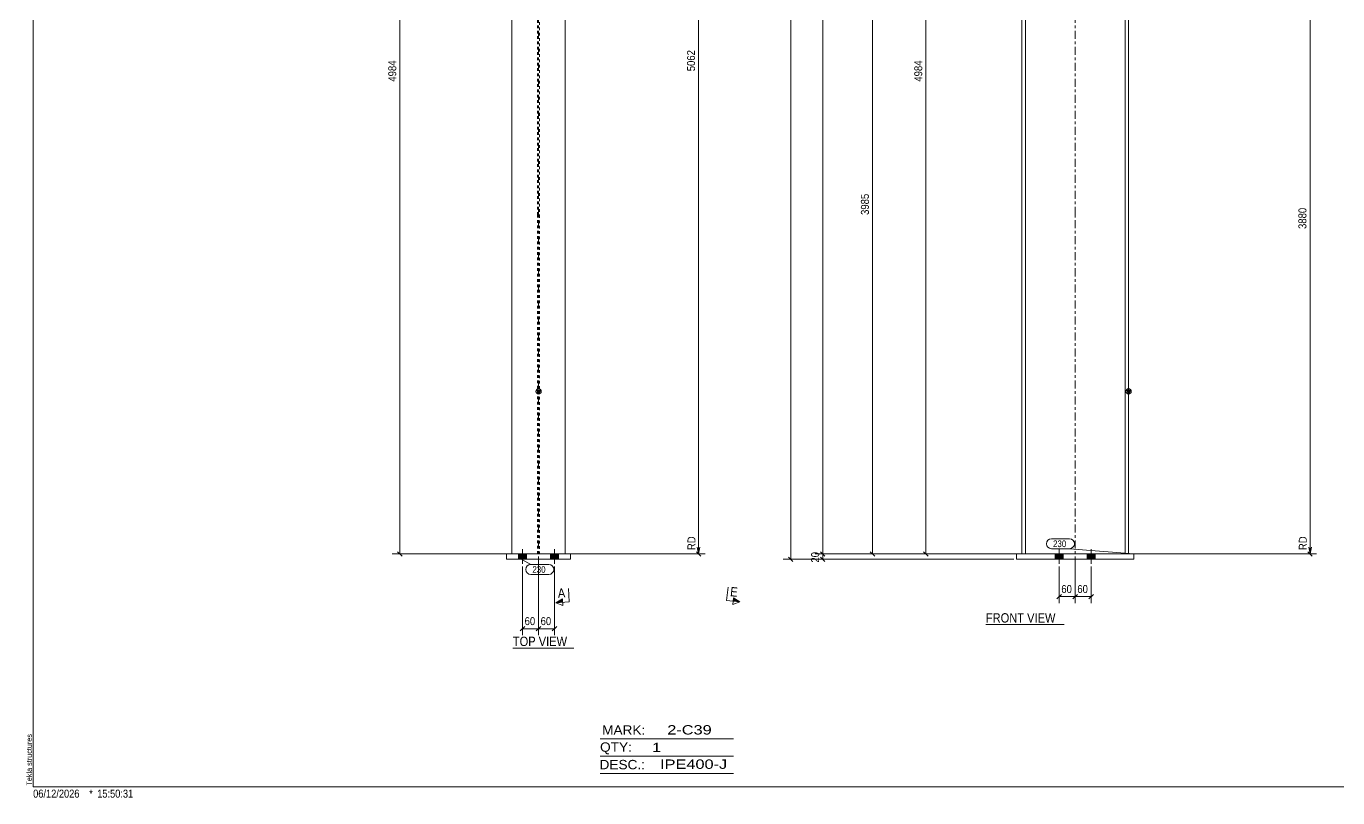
# Model space of a CAD drawing. Header units: millimetres. Extents: x 2 to 825, y 1 to 579.
# Drawn here: x 2.4 to 494, y 1 to 290 of the extents above; entities that cross this region are included whole.
import ezdxf

# ---------------------------------------------------------------- set-up
doc = ezdxf.new("R2010")
doc.units = ezdxf.units.MM
for name, pattern in [('XKITLINE00', [0]), ('XKITLINE01', [4, 1, -1, 1, -1]), ('XKITLINE03', [6, 3, -1, 1, -1])]:
    doc.linetypes.add(name, pattern=pattern)
for name, color, linetype, lineweight in [('Bolt', 3, 'Continuous', 0), ('Dimensions', 7, 'Continuous', 0), ('DrawingSheet', 5, 'Continuous', 0), ('OtherObjectType', 7, 'Continuous', 0), ('Part', 2, 'Continuous', 0), ('PartMark', 7, 'Continuous', 0), ('Section', 6, 'Continuous', 0)]:
    doc.layers.add(name, color=color, linetype=linetype, lineweight=lineweight)
doc.styles.add('ARIAL', font='ARIAL.TTF')
doc.styles.add('ARIAL_NARROW', font='ARIALN.TTF')

# ---------------------------------------------------------------- blocks, each defined once
blk = doc.blocks.new('*A13')
at = {"layer": 'Bolt'}
for points in [[(391.13, 92.29), (391.13, 90.29), (388.13, 90.29), (388.13, 92.29)], [(391.13, 92.29), (391.13, 90.29), (388.13, 90.29), (388.13, 92.29)], [(403.13, 92.29), (403.13, 90.29), (400.13, 90.29), (400.13, 92.29)], [(403.13, 92.29), (403.13, 90.29), (400.13, 90.29), (400.13, 92.29)]]:
    blk.add_hatch(color=3, dxfattribs=at).paths.add_polyline_path(points, flags=17)
at = {"layer": 'Bolt', "color": 3, "linetype": 'XKITLINE00', "lineweight": 0}
for p, q in [((389.63, 94.04), (389.63, 88.54)), ((389.63, 94.04), (389.63, 88.54)), ((401.63, 94.04), (401.63, 88.54)), ((401.63, 94.04), (401.63, 88.54)), ((388.13, 92.29), (388.13, 90.29)), ((388.13, 92.29), (388.13, 90.29)), ((391.13, 92.29), (391.13, 90.29)), ((391.13, 92.29), (391.13, 90.29)), ((400.13, 92.29), (400.13, 90.29)), ((400.13, 92.29), (400.13, 90.29)), ((403.13, 92.29), (403.13, 90.29)), ((403.13, 92.29), (403.13, 90.29))]:
    blk.add_line(p, q, dxfattribs=at)
blk = doc.blocks.new('*A20')
at = {"layer": 'Part'}
blk.add_hatch(color=2, dxfattribs=at).paths.add_polyline_path([(414.83, 153.69), (416.43, 153.69), (415.63, 152.29)], flags=17)
at = {"layer": 'Part', "color": 7, "linetype": 'XKITLINE03', "lineweight": 0}
for p, q in [((395.63, 219.29), (395.63, 531.5)), ((395.63, 82.29), (395.63, 219.19))]:
    blk.add_line(p, q, dxfattribs=at)
at = {"layer": 'Part', "color": 7, "linetype": 'XKITLINE01', "lineweight": 0}
for p, q in [((375.63, 493.45), (375.63, 523.61)), ((375.63, 523.61), (376.93, 523.48)), ((414.33, 519.53), (376.93, 523.48)), ((376.93, 523.48), (376.93, 493.31)), ((375.63, 92.29), (415.63, 92.29))]:
    blk.add_line(p, q, dxfattribs=at)
at = {"layer": 'Part', "color": 2, "linetype": 'XKITLINE00', "lineweight": 0}
for p, q in [((414.33, 219.29), (414.33, 519.53)), ((414.33, 519.53), (415.63, 519.4)), ((415.63, 219.29), (415.63, 519.4)), ((375.63, 493.45), (375.63, 219.29)), ((376.93, 493.31), (376.93, 219.29)), ((375.63, 219.19), (375.63, 92.29)), ((376.93, 219.19), (376.93, 92.29)), ((414.33, 92.29), (414.33, 219.19)), ((415.63, 92.29), (415.63, 219.19)), ((415.63, 152.29), (414.83, 153.69)), ((414.83, 153.69), (416.43, 153.69)), ((416.43, 153.69), (415.63, 152.29))]:
    blk.add_line(p, q, dxfattribs=at)
blk.add_circle((415.63, 153.19), 1, dxfattribs=at)
blk = doc.blocks.new('*A25')
at = {"layer": 'Part', "color": 2, "linetype": 'XKITLINE00', "lineweight": 0}
for p, q in [((417.63, 92.29), (373.63, 92.29)), ((373.63, 92.29), (373.63, 90.29)), ((417.63, 90.29), (373.63, 90.29)), ((417.63, 92.29), (417.63, 90.29))]:
    blk.add_line(p, q, dxfattribs=at)
blk = doc.blocks.new('*A39')
at = {"layer": 'Bolt'}
for points in [[(189.95, 92.29), (189.95, 90.29), (186.95, 90.29), (186.95, 92.29)], [(189.95, 92.29), (189.95, 90.29), (186.95, 90.29), (186.95, 92.29)], [(201.95, 92.29), (201.95, 90.29), (198.95, 90.29), (198.95, 92.29)], [(201.95, 92.29), (201.95, 90.29), (198.95, 90.29), (198.95, 92.29)]]:
    blk.add_hatch(color=3, dxfattribs=at).paths.add_polyline_path(points, flags=17)
at = {"layer": 'Bolt', "color": 3, "linetype": 'XKITLINE00', "lineweight": 0}
for p, q in [((188.45, 94.04), (188.45, 88.54)), ((188.45, 94.04), (188.45, 88.54)), ((200.45, 94.04), (200.45, 88.54)), ((200.45, 94.04), (200.45, 88.54)), ((186.95, 92.29), (186.95, 90.29)), ((186.95, 92.29), (186.95, 90.29)), ((189.95, 92.29), (189.95, 90.29)), ((189.95, 92.29), (189.95, 90.29)), ((198.95, 92.29), (198.95, 90.29)), ((198.95, 92.29), (198.95, 90.29)), ((201.95, 92.29), (201.95, 90.29)), ((201.95, 92.29), (201.95, 90.29))]:
    blk.add_line(p, q, dxfattribs=at)
blk = doc.blocks.new('*A46')
at = {"layer": 'Part'}
blk.add_hatch(color=2, dxfattribs=at).paths.add_polyline_path([(193.65, 153.69), (195.25, 153.69), (194.45, 152.29)], flags=17)
at = {"layer": 'Part', "color": 7, "linetype": 'XKITLINE03', "lineweight": 0}
for p, q in [((194.45, 219.29), (194.45, 531.5)), ((194.45, 82.29), (194.45, 219.19))]:
    blk.add_line(p, q, dxfattribs=at)
at = {"layer": 'Part', "color": 2, "linetype": 'XKITLINE00', "lineweight": 0}
for p, q in [((204.45, 523.61), (184.45, 523.61)), ((184.45, 523.61), (184.45, 219.29)), ((204.45, 219.29), (204.45, 523.61)), ((184.45, 219.19), (184.45, 92.29)), ((204.45, 92.29), (204.45, 219.19)), ((194.45, 152.29), (193.65, 153.69)), ((193.65, 153.69), (195.25, 153.69)), ((195.25, 153.69), (194.45, 152.29))]:
    blk.add_line(p, q, dxfattribs=at)
at = {"layer": 'Part', "color": 7, "linetype": 'XKITLINE01', "lineweight": 0}
for p, q in [((194.05, 523.48), (184.45, 523.48)), ((194.05, 219.29), (194.05, 523.48)), ((194.85, 523.48), (194.85, 219.29)), ((194.85, 523.48), (204.45, 523.48)), ((194.05, 519.53), (184.45, 519.53)), ((184.45, 519.4), (204.45, 519.4)), ((194.85, 519.53), (204.45, 519.53)), ((194.05, 92.29), (194.05, 219.19)), ((194.85, 219.19), (194.85, 92.29)), ((184.45, 92.29), (204.45, 92.29))]:
    blk.add_line(p, q, dxfattribs=at)
at = {"layer": 'Part', "color": 2, "linetype": 'XKITLINE00', "lineweight": 0}
blk.add_circle((194.45, 153.19), 1, dxfattribs=at)
blk = doc.blocks.new('*A51')
at = {"layer": 'Part', "color": 2, "linetype": 'XKITLINE00', "lineweight": 0}
for p, q in [((182.45, 90.29), (182.45, 92.29)), ((182.45, 92.29), (206.45, 92.29)), ((206.45, 90.29), (182.45, 90.29)), ((206.45, 92.29), (206.45, 90.29))]:
    blk.add_line(p, q, dxfattribs=at)
blk = doc.blocks.new('*A108')
at = {"layer": 'DrawingSheet', "color": 5, "linetype": 'XKITLINE00', "lineweight": 0}
for p, q in [((5, 579), (5, 5)), ((5, 5), (825, 5))]:
    blk.add_line(p, q, dxfattribs=at)
at = {"layer": 'DrawingSheet', "color": 5, "style": 'ARIAL', "width": 0.85}
blk.add_text('Tekla structures', height=2, rotation=90, dxfattribs=at).set_placement((4.5, 5.5))
blk = doc.blocks.new('*A112')
at = {"layer": 'OtherObjectType', "color": 6, "linetype": 'XKITLINE00', "lineweight": 0}
for p, q in [((217.5, 23), (267.5, 23)), ((217.5, 16.5), (267.5, 16.5)), ((217.5, 10), (267.5, 10))]:
    blk.add_line(p, q, dxfattribs=at)
at = {"layer": 'OtherObjectType', "color": 6, "style": 'ARIAL_NARROW'}
for s, width, p in [('MARK:', 1.275, (218.27, 24.58)), ('2-C39', 1.525501, (242.69, 24.65)), ('QTY:', 1.275, (217.5, 18.19)), ('1', 1.525501, (236.99, 18.05)), ('DESC.:', 1.275, (217.29, 11.63)), ('IPE400-J', 1.525501, (240, 11.79))]:
    blk.add_text(s, height=3.5, dxfattribs=dict(at, width=width)).set_placement(p)
blk = doc.blocks.new('*A115')
at = {"layer": 'OtherObjectType', "color": 7, "style": 'ARIAL_NARROW', "width": 1.008832}
for s, p in [('06/12/2026', (4.99, 1)), ('*', (26, 1)), ('15:50:31', (29, 1))]:
    blk.add_text(s, height=3, dxfattribs=at).set_placement(p)
blk = doc.blocks.new('*A116')
at = {"layer": 'Dimensions', "color": 7, "linetype": 'XKITLINE00', "lineweight": 0}
for p, q in [((288.11, 535.9), (289.81, 534.21)), ((439.6, 535.06), (286.11, 535.06)), ((288.96, 90.29), (288.96, 535.06)), ((372.63, 90.29), (286.11, 90.29)), ((288.11, 91.14), (289.81, 89.44))]:
    blk.add_line(p, q, dxfattribs=at)
at = {"layer": 'Dimensions', "color": 3}
for p in [(288.96, 535.06), (288.96, 90.29)]:
    blk.add_point(p, dxfattribs=at)
at = {"layer": 'Dimensions', "color": 3, "style": 'ARIAL', "width": 0.85}
blk.add_text('5804', height=3, rotation=90.0002, dxfattribs=at).set_placement((287.61, 308.22))
blk = doc.blocks.new('*A117')
at = {"layer": 'Dimensions', "color": 7, "linetype": 'XKITLINE00', "lineweight": 0}
for p, q in [((374.63, 92.29), (298.11, 92.29)), ((372.63, 90.29), (298.11, 90.29)), ((300.11, 93.14), (301.81, 91.44)), ((300.11, 91.14), (301.81, 89.44)), ((300.96, 90.29), (300.96, 92.29))]:
    blk.add_line(p, q, dxfattribs=at)
at = {"layer": 'Dimensions', "color": 3}
for p in [(300.96, 92.29), (300.96, 90.29)]:
    blk.add_point(p, dxfattribs=at)
at = {"layer": 'Dimensions', "color": 3, "style": 'ARIAL', "width": 0.85}
blk.add_text('20', height=3, rotation=90.0002, dxfattribs=at).set_placement((299.61, 89.06))
blk = doc.blocks.new('*A118')
at = {"layer": 'Dimensions', "color": 7, "linetype": 'XKITLINE00', "lineweight": 0}
for p, q in [((395.63, 91.29), (395.63, 73.89)), ((389.63, 87.54), (389.63, 73.89)), ((390.48, 77.14), (388.78, 75.44)), ((389.63, 76.29), (395.63, 76.29)), ((396.48, 77.14), (394.78, 75.44))]:
    blk.add_line(p, q, dxfattribs=at)
at = {"layer": 'Dimensions', "color": 3}
for p in [(389.63, 76.29), (395.63, 76.29)]:
    blk.add_point(p, dxfattribs=at)
at = {"layer": 'Dimensions', "color": 3, "style": 'ARIAL', "width": 0.85}
blk.add_text('60', height=3, dxfattribs=at).set_placement((390.41, 77.64))
blk = doc.blocks.new('*A119')
at = {"layer": 'Dimensions', "color": 7, "linetype": 'XKITLINE00', "lineweight": 0}
for p, q in [((395.63, 91.29), (395.63, 73.89)), ((401.63, 87.54), (401.63, 73.89)), ((396.48, 77.14), (394.78, 75.44)), ((395.63, 76.29), (401.63, 76.29)), ((402.48, 77.14), (400.78, 75.44))]:
    blk.add_line(p, q, dxfattribs=at)
at = {"layer": 'Dimensions', "color": 3}
for p in [(395.63, 76.29), (401.63, 76.29)]:
    blk.add_point(p, dxfattribs=at)
at = {"layer": 'Dimensions', "color": 3, "style": 'ARIAL', "width": 0.85}
blk.add_text('60', height=3, dxfattribs=at).set_placement((396.41, 77.64))
blk = doc.blocks.new('*A130')
at = {"layer": 'PartMark', "color": 7, "linetype": 'XKITLINE00', "lineweight": 0}
for p, q in [((386.7, 97.95), (393.47, 97.95)), ((386.7, 94.25), (393.47, 94.25)), ((417.63, 92.29), (393.47, 94.25))]:
    blk.add_line(p, q, dxfattribs=at)
for centre, start, end in [((386.7, 96.1), 90, 270), ((393.47, 96.1), 270, 90)]:
    blk.add_arc(centre, 1.85, start, end, dxfattribs=at)
at = {"layer": 'PartMark', "color": 3, "style": 'ARIAL', "width": 0.85}
blk.add_text('230', height=2.5, dxfattribs=at).set_placement((387.3, 94.85))
blk = doc.blocks.new('*A140')
at = {"layer": 'Section'}
for points in [[(331.97, 550.83), (334.46, 550.56), (331.84, 549.58)], [(267.57, 75.83), (269.92, 74.33), (267.44, 74.59)]]:
    blk.add_hatch(color=3, dxfattribs=at).paths.add_polyline_path(points, flags=17)
at = {"layer": 'Section', "color": 1, "linetype": 'XKITLINE00', "lineweight": 0}
for p, q in [((329.48, 551.09), (328.96, 546.12)), ((329.48, 551.09), (334.46, 550.56)), ((264.95, 74.85), (265.47, 79.83)), ((264.95, 74.85), (269.92, 74.33))]:
    blk.add_line(p, q, dxfattribs=at)
at = {"layer": 'Section', "color": 3, "linetype": 'XKITLINE00', "lineweight": 0}
for p, q in [((331.84, 549.58), (332.1, 552.07)), ((332.1, 552.07), (334.46, 550.56)), ((334.46, 550.56), (331.84, 549.58)), ((267.57, 75.83), (267.31, 73.35)), ((269.92, 74.33), (267.31, 73.35)), ((269.92, 74.33), (267.57, 75.83))]:
    blk.add_line(p, q, dxfattribs=at)
at = {"layer": 'Section', "color": 7, "style": 'ARIAL', "width": 0.85}
for p in [(329.93, 545.76), (266.13, 76.49)]:
    blk.add_text('E', height=3.5, rotation=-6.0218, dxfattribs=at).set_placement(p)
blk = doc.blocks.new('*A142')
at = {"layer": 'OtherObjectType', "color": 7, "linetype": 'XKITLINE00', "lineweight": 0}
blk.add_line((362.12, 65.84), (391.42, 65.84), dxfattribs=at)
at = {"layer": 'OtherObjectType', "color": 7, "style": 'ARIAL', "width": 0.85}
blk.add_text('FRONT VIEW', height=3.5, dxfattribs=at).set_placement((362.12, 66.59))
blk = doc.blocks.new('*A143')
at = {"layer": 'Dimensions', "color": 7, "linetype": 'XKITLINE00', "lineweight": 0}
for p, q in [((374.63, 523.61), (298.11, 523.61)), ((300.11, 524.46), (301.81, 522.77)), ((300.96, 92.29), (300.96, 523.61)), ((374.63, 92.29), (298.11, 92.29)), ((300.11, 93.14), (301.81, 91.44))]:
    blk.add_line(p, q, dxfattribs=at)
at = {"layer": 'Dimensions', "color": 3}
for p in [(300.96, 523.61), (300.96, 92.29)]:
    blk.add_point(p, dxfattribs=at)
at = {"layer": 'Dimensions', "color": 3, "style": 'ARIAL', "width": 0.85}
blk.add_text('5669', height=3, rotation=90.0002, dxfattribs=at).set_placement((299.61, 303.5))
blk = doc.blocks.new('*A145')
at = {"layer": 'Dimensions', "color": 7, "linetype": 'XKITLINE00', "lineweight": 0}
for p, q in [((375.93, 355.19), (316.78, 355.19)), ((318.78, 356.04), (320.48, 354.34)), ((319.63, 92.29), (319.63, 355.19)), ((374.63, 92.29), (316.78, 92.29)), ((318.78, 93.14), (320.48, 91.44))]:
    blk.add_line(p, q, dxfattribs=at)
at = {"layer": 'Dimensions', "color": 3}
for p in [(319.63, 355.19), (319.63, 92.29)]:
    blk.add_point(p, dxfattribs=at)
at = {"layer": 'Dimensions', "color": 3, "style": 'ARIAL', "width": 0.85}
blk.add_text('3985', height=3, dxfattribs=at).set_placement((320.93, 356.39))
blk.add_text('3985', height=3, rotation=90.0002, dxfattribs=at).set_placement((318.28, 219.29))
blk = doc.blocks.new('*A147')
at = {"layer": 'Dimensions', "color": 7, "linetype": 'XKITLINE00', "lineweight": 0}
for p, q in [((375.93, 455.05), (336.78, 455.05)), ((338.78, 455.9), (340.48, 454.2)), ((339.63, 92.29), (339.63, 455.05)), ((374.63, 92.29), (336.78, 92.29)), ((338.78, 93.14), (340.48, 91.44))]:
    blk.add_line(p, q, dxfattribs=at)
at = {"layer": 'Dimensions', "color": 3}
for p in [(339.63, 455.05), (339.63, 92.29)]:
    blk.add_point(p, dxfattribs=at)
at = {"layer": 'Dimensions', "color": 3, "style": 'ARIAL', "width": 0.85}
blk.add_text('4984', height=3, dxfattribs=at).set_placement((340.93, 456.25))
blk.add_text('4984', height=3, rotation=90.0002, dxfattribs=at).set_placement((338.28, 269.22))
blk = doc.blocks.new('*A151')
at = {"layer": 'Dimensions', "color": 7, "linetype": 'XKITLINE00', "lineweight": 0}
for p, q in [((416.63, 344.69), (486.03, 344.69)), ((482.78, 345.54), (484.48, 343.84)), ((483.63, 92.29), (483.63, 344.69)), ((483.63, 99.51), (483.63, 92.29)), ((483.13, 94.79), (483.63, 92.29)), ((484.13, 94.79), (483.63, 92.29)), ((416.63, 92.29), (486.03, 92.29)), ((416.63, 92.29), (486.03, 92.29)), ((482.78, 93.14), (484.48, 91.44))]:
    blk.add_line(p, q, dxfattribs=at)
at = {"layer": 'Dimensions', "color": 3}
for p in [(483.63, 344.69), (483.63, 92.29)]:
    blk.add_point(p, dxfattribs=at)
at = {"layer": 'Dimensions', "color": 7}
blk.add_point((483.63, 92.29), dxfattribs=at)
at = {"layer": 'Dimensions', "color": 3, "style": 'ARIAL', "width": 0.85}
blk.add_text('3880', height=3, dxfattribs=at).set_placement((468.93, 345.89))
for s, p in [('3880', (482.28, 214.04)), ('RD', (482.43, 93.73))]:
    blk.add_text(s, height=3, rotation=90.0002, dxfattribs=at).set_placement(p)
blk = doc.blocks.new('*A168')
at = {"layer": 'Dimensions', "color": 7, "linetype": 'XKITLINE00', "lineweight": 0}
for p, q in [((194.45, 91.29), (194.45, 61.89)), ((188.45, 87.54), (188.45, 61.89)), ((189.3, 65.14), (187.6, 63.44)), ((188.45, 64.29), (194.45, 64.29)), ((195.3, 65.14), (193.6, 63.44))]:
    blk.add_line(p, q, dxfattribs=at)
at = {"layer": 'Dimensions', "color": 3}
for p in [(188.45, 64.29), (194.45, 64.29)]:
    blk.add_point(p, dxfattribs=at)
at = {"layer": 'Dimensions', "color": 3, "style": 'ARIAL', "width": 0.85}
blk.add_text('60', height=3, dxfattribs=at).set_placement((189.22, 65.64))
blk = doc.blocks.new('*A169')
at = {"layer": 'Dimensions', "color": 7, "linetype": 'XKITLINE00', "lineweight": 0}
for p, q in [((194.45, 91.29), (194.45, 61.89)), ((200.45, 87.54), (200.45, 61.89)), ((195.3, 65.14), (193.6, 63.44)), ((194.45, 64.29), (200.45, 64.29)), ((201.3, 65.14), (199.6, 63.44))]:
    blk.add_line(p, q, dxfattribs=at)
at = {"layer": 'Dimensions', "color": 3}
for p in [(194.45, 64.29), (200.45, 64.29)]:
    blk.add_point(p, dxfattribs=at)
at = {"layer": 'Dimensions', "color": 3, "style": 'ARIAL', "width": 0.85}
blk.add_text('60', height=3, dxfattribs=at).set_placement((195.22, 65.64))
blk = doc.blocks.new('*A183')
at = {"layer": 'PartMark', "color": 7, "linetype": 'XKITLINE00', "lineweight": 0}
for p, q in [((187.28, 90.72), (191.52, 88.32)), ((191.52, 88.32), (198.28, 88.32)), ((191.52, 84.62), (198.28, 84.62))]:
    blk.add_line(p, q, dxfattribs=at)
for centre, start, end in [((191.52, 86.47), 90, 270), ((198.28, 86.47), 270, 90)]:
    blk.add_arc(centre, 1.85, start, end, dxfattribs=at)
at = {"layer": 'PartMark', "color": 3, "style": 'ARIAL', "width": 0.85}
blk.add_text('230', height=2.5, dxfattribs=at).set_placement((192.12, 85.22))
blk = doc.blocks.new('*A190')
at = {"layer": 'Section'}
for points in [[(169.28, 526.01), (166.71, 527.11), (169.21, 527.26)], [(203.47, 74.18), (200.97, 74.04), (203.4, 75.43)]]:
    blk.add_hatch(color=3, dxfattribs=at).paths.add_polyline_path(points, flags=17)
at = {"layer": 'Section', "color": 3, "linetype": 'XKITLINE00', "lineweight": 0}
for p, q in [((166.71, 527.11), (169.14, 528.5)), ((166.71, 527.11), (169.28, 526.01)), ((169.28, 526.01), (169.14, 528.5)), ((200.97, 74.04), (203.4, 75.43)), ((203.54, 72.93), (200.97, 74.04)), ((203.4, 75.43), (203.54, 72.93))]:
    blk.add_line(p, q, dxfattribs=at)
at = {"layer": 'Section', "color": 1, "linetype": 'XKITLINE00', "lineweight": 0}
for p, q in [((171.7, 527.4), (166.71, 527.11)), ((171.7, 527.4), (171.99, 522.41)), ((205.96, 74.33), (205.67, 79.32)), ((205.96, 74.33), (200.97, 74.04))]:
    blk.add_line(p, q, dxfattribs=at)
at = {"layer": 'Section', "color": 7, "style": 'ARIAL', "width": 0.85}
for p in [(167.9, 521.92), (201.76, 75.84)]:
    blk.add_text('A', height=3.5, rotation=3.3289, dxfattribs=at).set_placement(p)
blk = doc.blocks.new('*A191')
at = {"layer": 'OtherObjectType', "color": 7, "linetype": 'XKITLINE00', "lineweight": 0}
blk.add_line((184.81, 57.04), (207.64, 57.04), dxfattribs=at)
at = {"layer": 'OtherObjectType', "color": 7, "style": 'ARIAL', "width": 0.85}
blk.add_text('TOP VIEW', height=3.5, dxfattribs=at).set_placement((184.81, 57.79))
blk = doc.blocks.new('*A199')
at = {"layer": 'Dimensions', "color": 7, "linetype": 'XKITLINE00', "lineweight": 0}
for p, q in [((184.05, 455.05), (139.6, 455.05)), ((141.6, 455.9), (143.3, 454.2)), ((142.45, 92.29), (142.45, 455.05)), ((183.45, 92.29), (139.6, 92.29)), ((141.6, 93.14), (143.3, 91.44))]:
    blk.add_line(p, q, dxfattribs=at)
at = {"layer": 'Dimensions', "color": 3}
for p in [(142.45, 455.05), (142.45, 92.29)]:
    blk.add_point(p, dxfattribs=at)
at = {"layer": 'Dimensions', "color": 3, "style": 'ARIAL', "width": 0.85}
blk.add_text('4984', height=3, dxfattribs=at).set_placement((143.75, 456.25))
blk.add_text('4984', height=3, rotation=90.0002, dxfattribs=at).set_placement((141.1, 269.22))
blk = doc.blocks.new('*A203')
at = {"layer": 'Dimensions', "color": 7, "linetype": 'XKITLINE00', "lineweight": 0}
for p, q in [((200.45, 462.85), (256.85, 462.85)), ((253.6, 463.7), (255.3, 462)), ((254.45, 92.29), (254.45, 462.85)), ((254.45, 99.51), (254.45, 92.29)), ((253.95, 94.79), (254.45, 92.29)), ((254.95, 94.79), (254.45, 92.29)), ((205.45, 92.29), (256.85, 92.29)), ((205.45, 92.29), (256.85, 92.29)), ((253.6, 93.14), (255.3, 91.44))]:
    blk.add_line(p, q, dxfattribs=at)
at = {"layer": 'Dimensions', "color": 3}
for p in [(254.45, 462.85), (254.45, 92.29)]:
    blk.add_point(p, dxfattribs=at)
at = {"layer": 'Dimensions', "color": 7}
blk.add_point((254.45, 92.29), dxfattribs=at)
at = {"layer": 'Dimensions', "color": 3, "style": 'ARIAL', "width": 0.85}
blk.add_text('5062', height=3, dxfattribs=at).set_placement((239.75, 464.05))
for s, p in [('5062', (253.1, 273.12)), ('RD', (253.25, 93.73))]:
    blk.add_text(s, height=3, rotation=90.0002, dxfattribs=at).set_placement(p)

msp = doc.modelspace()

# ---------------------------------------------------------------- block references
at = {"lineweight": 0}
for name in ['*A108', '*A140', '*A116', '*A190', '*A143', '*A203', '*A199', '*A147', '*A145', '*A151', '*A39', '*A130', '*A13', '*A51', '*A183', '*A168', '*A169', '*A117', '*A25', '*A118', '*A119', '*A142', '*A191', '*A112', '*A115']:
    msp.add_blockref(name, (0, 0), dxfattribs=at)
at = {"layer": 'Part', "lineweight": 0}
for name in ['*A46', '*A20']:
    msp.add_blockref(name, (0, 0), dxfattribs=at)

doc.saveas('drawing.dxf')
